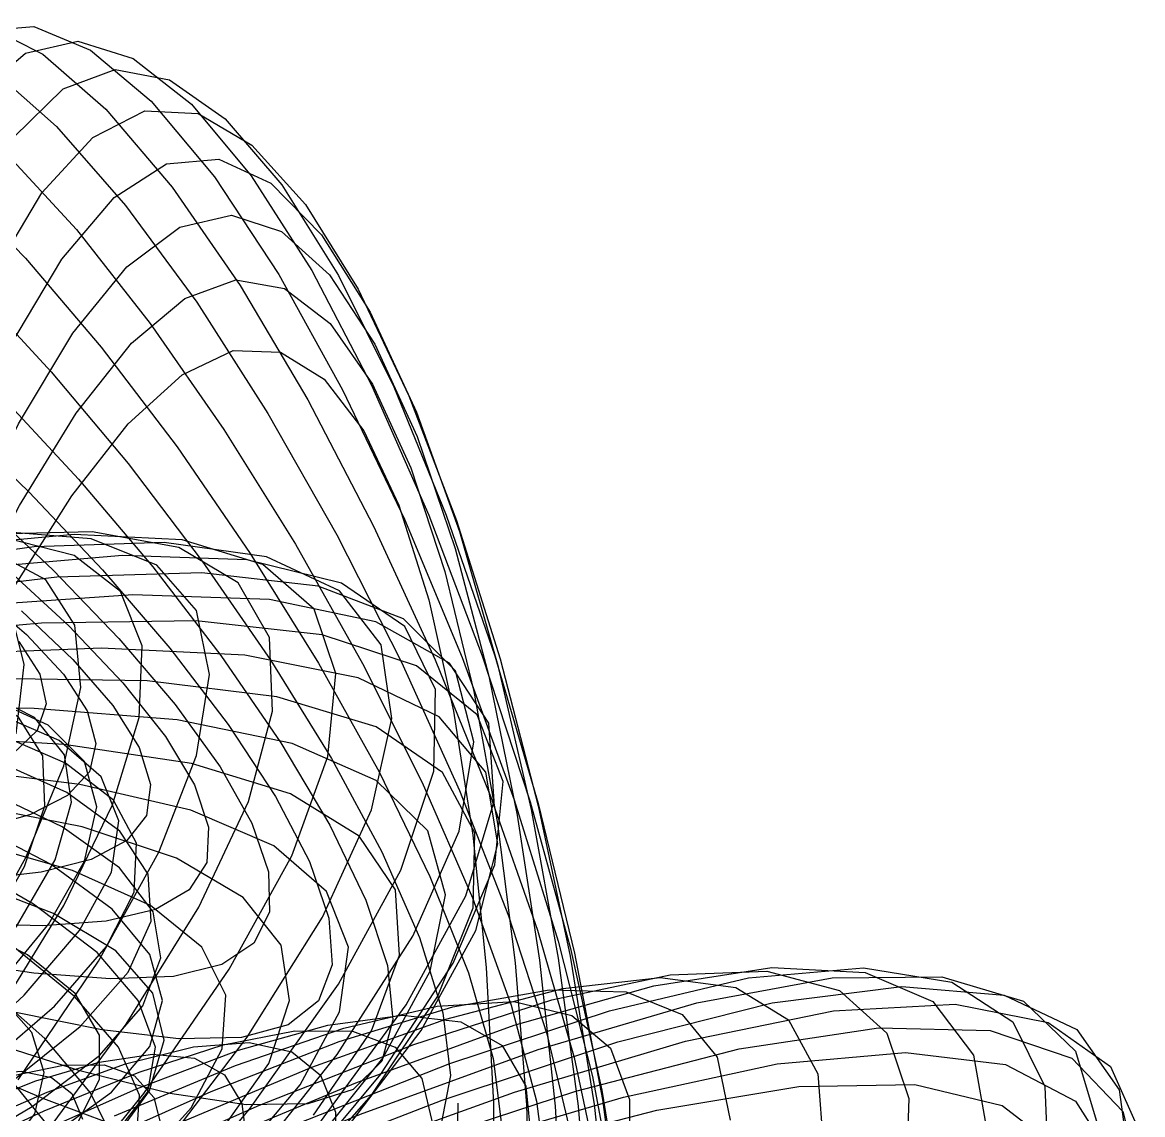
# Model space of a CAD drawing. Header units: metres. Extents: x 6 to 209, y 2 to 206.
# Drawn here: x 141.6 to 209.5, y 104.3 to 170.5 of the extents above; entities that cross this region are included whole.
import ezdxf

# ---------------------------------------------------------------- set-up
doc = ezdxf.new("R2010")
doc.units = ezdxf.units.M

msp = doc.modelspace()

# ---------------------------------------------------------------- linework, layer by layer
for points in [[(121.9795, 99.1046), (122.6848, 109.1427), (123.3445, 119.2778), (124.0459, 129.198), (124.8749, 138.5994), (125.9109, 147.1961), (127.2241, 154.7302), (128.8711, 160.9805), (130.8926, 165.7696), (133.3108, 168.9699), (136.1274, 170.5078), (139.3236, 170.3658), (142.8589, 168.5827), (146.6728, 165.2519), (150.6857, 160.5175), (154.8017, 154.5693), (158.9109, 147.6358), (162.8937, 139.9756), (166.6242, 131.868), (169.975, 123.6035), (172.8213, 115.4733), (175.0455, 107.7584), (176.5418, 100.7207)], [(121.4692, 94.7201), (122.7473, 104.8243), (123.9609, 115.1405), (125.1827, 125.3454), (126.485, 135.1199), (127.9362, 144.1602), (129.5973, 152.1879), (131.5188, 158.9598), (133.7378, 164.2758), (136.2757, 167.9857), (139.1367, 169.9945), (142.3064, 170.2647), (145.7519, 168.8179), (149.4219, 165.7333), (153.2481, 161.1448), (157.1466, 155.2361), (161.0209, 148.2334), (164.7647, 140.3981), (168.2653, 132.0163), (171.4073, 123.3895), (174.077, 114.8233), (176.1662, 106.6168), (177.5761, 99.052)], [(122.052, 103.5302), (122.1811, 113.3401), (122.2939, 123.1394), (122.4909, 132.6327), (122.869, 141.5353), (123.5172, 149.5834), (124.512, 156.5424), (125.9143, 162.2153), (127.766, 166.4486), (130.0878, 169.1375), (132.8779, 170.2294), (136.1109, 169.7248), (139.7382, 167.6774), (143.6892, 164.1911), (147.8731, 159.4168), (152.1819, 153.5461), (156.4934, 146.8044), (160.6758, 139.443), (164.5919, 131.7297), (168.1037, 123.9392), (171.0777, 116.3437), (173.3894, 109.203), (174.9282, 102.7554)], [(122.3859, 100.5275), (124.1395, 110.8588), (125.8777, 121.1905), (127.6582, 131.1936), (129.5362, 140.5508), (131.5621, 148.9672), (133.7778, 156.1807), (136.2149, 161.9708), (138.8923, 166.1661), (141.8142, 168.6499), (144.9697, 169.3643), (148.3316, 168.3117), (151.8571, 165.5547), (155.4883, 161.2131), (159.1536, 155.4603), (162.7699, 148.5158), (166.2447, 140.6384), (169.4796, 132.116), (172.373, 123.2557), (174.8238, 114.3728), (176.7351, 105.7798), (178.0176, 97.7748)], [(121.6407, 96.396), (123.8996, 106.5743), (126.1305, 116.868), (128.3754, 126.9438), (130.6754, 136.476), (133.0684, 145.158), (135.5865, 152.7129), (138.2537, 158.9027), (141.0844, 163.5368), (144.0815, 166.4783), (147.2351, 167.6488), (150.5228, 167.0307), (153.9087, 164.6676), (157.3444, 160.6628), (160.7698, 155.1752), (164.1149, 148.4135), (167.3016, 140.6288), (170.2458, 132.1055), (172.8608, 123.1509), (175.0593, 114.0848), (176.7573, 105.2275), (177.8766, 96.8889)], [(123.2823, 102.4272), (125.9638, 112.5201), (128.6416, 122.5099), (131.3422, 132.0681), (134.0901, 140.8815), (136.9061, 148.6626), (139.8055, 155.1601), (142.7965, 160.1669), (145.8786, 163.5282), (149.042, 165.1458), (152.2666, 164.9821), (155.5223, 163.0608), (158.7687, 159.4662), (161.9565, 154.3398), (165.0278, 147.8756), (167.9181, 140.3125), (170.5583, 131.9262), (172.8763, 123.019), (174.7996, 113.9095), (176.258, 104.9208), (177.1857, 96.3692)], [(140.5548, 162.6571), (144.8868, 157.9475), (149.3562, 152.2643), (153.8299, 145.8257), (158.1655, 138.8711), (162.2162, 131.6522), (165.8361, 124.4245), (168.8853, 117.4378), (171.2349, 110.9276), (172.772, 105.107), (173.4039, 100.1592)], [(122.3451, 98.5446), (125.4198, 108.2851), (128.4838, 118.0366), (131.5487, 127.4731), (134.6255, 136.28), (137.7231, 144.1644), (140.8468, 150.8654), (143.9974, 156.1638), (147.1696, 159.8888), (150.3519, 161.9248), (153.5252, 162.2146), (156.6633, 160.7619), (159.7326, 157.6307), (162.6927, 152.9432), (165.4969, 146.875), (168.0938, 139.6493), (170.428, 131.5284), (172.4421, 122.8047), (174.0786, 113.7904), (175.2814, 104.8057), (175.9978, 96.1683)], [(137.3514, 160.7729), (141.8029, 156.225), (146.3954, 150.8267), (150.986, 144.785), (155.424, 138.3237), (159.5554, 131.6753), (163.2286, 125.0728), (166.2999, 118.7414), (168.6388, 112.8909), (170.1325, 107.7079), (170.6907, 103.35)], [(124.5558, 104.2861), (127.9473, 113.6615), (131.3285, 122.8384), (134.6968, 131.5057), (138.0489, 139.3699), (141.3799, 146.1654), (144.682, 151.6641), (147.9442, 155.6833), (151.1517, 158.0917), (154.2851, 158.8145), (157.3203, 157.836), (160.2288, 155.1995), (162.9776, 151.0063), (165.5299, 145.4119), (167.8458, 138.6203), (169.8828, 130.8769), (171.5975, 122.4597), (172.9465, 113.6695), (173.888, 104.8191), (174.3826, 96.2223)], [(123.4371, 100.6213), (127.0904, 109.5047), (130.7318, 118.3014), (134.3459, 126.7084), (137.9177, 134.4362), (141.4315, 141.2189), (144.871, 146.8236), (148.2184, 151.0588), (151.4545, 153.781), (154.5581, 154.8999), (157.506, 154.3813), (160.273, 152.2485), (162.832, 148.5818), (165.1542, 143.5148), (167.2095, 137.2307), (168.9673, 129.9549), (170.3967, 121.9476), (171.4679, 113.4942), (172.1522, 104.8956), (172.4237, 96.457)], [(138.6933, 154.3674), (143.3681, 149.3338), (148.0286, 143.7613), (152.5173, 137.8553), (156.6756, 131.8265), (160.3489, 125.8838), (163.3921, 120.2265), (165.6755, 115.0378), (167.0888, 110.4784), (167.546, 106.6808), (166.9884, 103.7455)], [(122.1295, 97.3571), (125.9767, 105.6596), (129.819, 113.979), (133.6294, 122.0241), (137.3814, 129.5134), (141.0493, 136.1847), (144.6078, 141.8043), (148.0321, 146.1754), (151.2978, 149.1454), (154.3808, 150.6107), (157.2573, 150.521), (159.904, 148.8809), (162.2978, 145.7496), (164.4164, 141.2391), (166.2379, 135.5101), (167.7417, 128.7665), (168.908, 121.2481), (169.7191, 113.222), (170.1589, 104.9733), (170.2139, 96.7951)], [(140.3383, 147.8787), (145.0228, 142.8238), (149.5134, 137.5089), (153.6487, 132.1218), (157.2736, 126.8461), (160.2441, 121.8554), (162.4333, 117.3067), (163.7355, 113.3356), (164.0709, 110.0514), (163.3879, 107.534), (161.6661, 105.831), (158.917, 104.9568), (155.1841, 104.8926), (150.5421, 105.5875), (145.0944, 106.9607), (138.9703, 108.9055)], [(137.3626, 146.5438), (142.0305, 142.0305), (146.48, 137.3173), (150.5495, 132.5683), (154.0852, 127.9423), (156.9463, 123.5877), (159.0105, 119.6368), (160.1785, 116.2018), (160.3775, 113.3712), (159.5645, 111.2065), (157.7276, 109.7413), (154.8875, 108.9798), (151.0964, 108.8976), (146.4374, 109.4433), (141.0213, 110.5401)], [(139.1079, 141.4288), (143.4826, 137.3049), (147.4531, 133.1683), (150.8686, 129.1542), (153.5932, 125.3868), (155.5105, 121.9761), (156.5286, 119.0131), (156.5829, 116.5678), (155.639, 114.6868), (153.6942, 113.3919), (150.778, 112.6804), (146.951, 112.5251), (142.3037, 112.8759), (136.9534, 113.6627)], [(142.5808, 97.6374), (148.9652, 105.5854), (154.155, 113.1127), (157.9338, 119.9886), (160.1268, 126.0153), (160.6069, 131.0343), (159.2994, 134.9314), (156.1859, 137.6401), (151.3044, 139.1439), (144.7494, 139.475), (136.6686, 138.7137)], [(142.2877, 102.1678), (147.9037, 109.7773), (152.3105, 116.8834), (155.3177, 123.2714), (156.7761, 128.7615), (156.5832, 133.214), (154.6875, 136.5341), (151.0905, 138.6744), (145.8473, 139.6361), (139.0654, 139.4683)], [(139.9944, 110.247), (144.1328, 116.9729), (147.0809, 123.071), (148.6972, 128.3636), (148.8795, 132.709), (147.5696, 136.0064), (144.755, 138.1988), (140.4701, 139.2742)], [(141.368, 106.4041), (146.228, 113.5965), (149.8815, 120.2165), (152.1633, 126.0675), (152.9486, 130.9887), (152.158, 134.8598), (149.7608, 137.6054), (145.7762, 139.1963), (140.2735, 139.6505)], [(149.25, 101.1316), (155.2285, 108.9868), (159.8052, 116.273), (162.7789, 122.7764), (163.9967, 128.3211), (163.3595, 132.7742), (160.8262, 136.0506), (156.4154, 138.1146), (150.2056, 138.9809), (142.3326, 138.7131), (132.9858, 137.421)], [(138.3614, 113.6397), (141.8287, 119.8781), (144.1309, 125.4454), (145.1482, 130.1826), (144.7993, 133.9668), (143.0443, 136.7158), (139.887, 138.3898)], [(148.6412, 96.5621), (155.3867, 104.6265), (160.7622, 112.2182), (164.5409, 119.1109), (166.5439, 125.1135), (166.6466, 130.0762), (164.7835, 133.8956), (160.9515, 136.5172), (155.2099, 137.9373), (147.6795, 138.2015), (138.5386, 137.4029)], [(154.5387, 100.1841), (160.6856, 107.9537), (165.2675, 115.1234), (168.08, 121.4901), (168.9729, 126.8897), (167.8555, 131.2021), (164.7009, 134.355), (159.547, 136.3258), (152.496, 137.1414), (143.7116, 136.8766), (133.4134, 135.6505)], [(140.5825, 137.4919), (144.4324, 133.9246), (147.7079, 130.4685), (150.2789, 127.2265), (152.0362, 124.2878), (152.8957, 121.7253), (152.8014, 119.5935), (151.728, 117.9265), (149.6818, 116.7376), (146.7006, 116.0193), (142.8532, 115.744), (138.2367, 115.8655)], [(143.6141, 103.0703), (140.7937, 106.581), (136.8887, 110.3469), (132.0577, 114.269), (126.487, 118.2352), (120.3848, 122.1232), (113.9726, 125.8051), (107.4783, 129.1519), (101.1273, 132.0378), (95.1349, 134.3451), (89.6988, 135.9684), (84.9919, 136.8182), (81.1569, 136.8253), (78.3011, 135.9428), (76.493, 134.1487), (75.7603, 131.4473), (76.0891, 127.8693), (77.4252, 123.4716), (79.6759, 118.3359), (82.7142, 112.5666), (86.3836, 106.2878), (90.504, 99.6397)], [(147.2136, 102.6044), (145.7449, 105.6293), (142.9724, 108.9203), (139.0171, 112.4089), (134.0381, 116.0117), (128.2267, 119.6326), (121.7996, 123.1661), (114.991, 126.5007), (108.0438, 129.5229), (101.2018, 132.1209), (94.7002, 134.189), (88.7579, 135.6312), (83.5695, 136.3652), (79.2988, 136.3251), (76.0732, 135.4647), (73.9791, 133.7596), (73.0595, 131.2081), (73.3129, 127.8326), (74.6931, 123.6791), (77.1119, 118.8162), (80.4421, 113.3338), (84.5229, 107.3406), (89.1655, 100.9608)], [(159.5163, 103.636), (164.8705, 110.9504), (168.4896, 117.5651), (170.1984, 123.3047), (169.881, 128.0352), (167.4855, 131.6681), (163.0264, 134.1626), (156.5848, 135.5268), (148.3059, 135.8159), (138.3948, 135.1299)], [(138.8813, 135.9444), (141.8618, 133.4076), (144.1129, 131.0024), (145.5404, 128.7853), (146.0766, 126.8008), (145.6831, 125.0803), (144.3523, 123.6413), (142.1078, 122.4873), (139.0038, 121.608)], [(148.5366, 102.7967), (148.7143, 105.4802), (147.436, 108.3843), (144.7699, 111.468), (140.8306, 114.6762), (135.7745, 117.9408), (129.7946, 121.1828), (123.1129, 124.3148), (115.9728, 127.2436), (108.6302, 129.8736), (101.3442, 132.11), (94.3683, 133.8623), (87.9411, 135.0474), (82.278, 135.5929), (77.564, 135.4402), (73.9466, 134.5468), (71.5316, 132.8882), (70.3789, 130.4597), (70.5011, 127.2768), (71.8631, 123.3759), (74.3837, 118.8131), (77.9388, 113.6637), (82.3662, 108.02), (87.4719, 101.9888)], [(141.5551, 134.8445), (144.6821, 131.8826), (147.0925, 129.0957), (148.6844, 126.5554), (149.382, 124.3192), (149.1383, 122.4284), (147.9367, 120.9077), (145.7923, 119.7644), (142.7513, 118.9886), (138.8897, 118.5542)], [(141.2448, 127.373), (141.7297, 131.5772), (140.916, 134.8306)], [(157.2606, 99.4374), (163.3265, 106.7512), (167.7199, 113.4807), (170.2421, 119.4437), (170.7526, 124.4952), (169.1745, 128.5329), (165.4976, 131.4997), (159.7797, 133.3852), (152.1447, 134.225), (142.7792, 134.0991), (131.9264, 133.1274)], [(160.6784, 102.6953), (165.7847, 109.3971), (169.0881, 115.4527), (170.4252, 120.7106), (169.6948, 125.0576), (166.8617, 128.4226), (161.9589, 130.7783), (155.0869, 132.1415), (146.4105, 132.5712), (136.154, 132.1664)], [(141.4053, 132.9734), (142.6732, 131.0054), (143.0496, 129.2003), (142.5045, 127.5818), (141.039, 126.1625)], [(127.4144, 100.7885), (132.9941, 106.1534), (137.672, 111.1533), (141.2572, 115.7095), (143.5982, 119.7554), (144.589, 123.2376), (144.1727, 126.1171), (142.3441, 128.3698), (139.1497, 129.9868), (134.6864, 130.9736), (129.0983, 131.3498), (122.5718, 131.1473), (115.3287, 130.4093), (107.6189, 129.1879), (99.7112, 127.5421), (91.8842, 125.536), (84.416, 123.2357), (77.5748, 120.7076), (71.6088, 118.0159), (66.7377, 115.2206), (63.1446, 112.376), (60.9696, 109.5287), (60.3043, 106.7169), (61.1886, 103.9695)], [(125.609, 99.2138), (131.0232, 104.8936), (135.6422, 110.1993), (139.2717, 115.039), (141.7535, 119.3339), (142.9715, 123.0203), (142.8558, 126.0507), (141.3857, 128.395), (138.5907, 130.0408), (134.5495, 130.993), (129.3873, 131.2729), (123.2722, 130.9175), (116.4085, 129.9768), (109.0301, 128.5125), (101.3924, 126.5951), (93.763, 124.3012), (86.4121, 121.7107), (79.6036, 118.9042), (73.5848, 115.9599), (68.5782, 112.9514), (64.7732, 109.9451), (62.3194, 106.9983), (61.3209, 104.1576)], [(149.0716, 102.9626), (142.9117, 105.2658), (136.1722, 108.1304), (129.0161, 111.3953), (121.6201, 114.8847), (114.1687, 118.4147), (106.8484, 121.8005), (99.8418, 124.8633), (93.3217, 127.4374), (87.4459, 129.3764), (82.352, 130.5587), (78.1531, 130.8926), (74.9344, 130.3195), (72.751, 128.8165), (71.626, 126.3975), (71.5503, 123.1129), (72.4835, 119.0481), (74.3554, 114.3207), (77.0688, 109.0764), (80.5035, 103.4838)], [(157.0322, 98.9492), (162.7633, 105.4791), (166.787, 111.4903), (168.9196, 116.8287), (169.0367, 121.3742), (167.0792, 125.0446), (163.0547, 127.798), (157.0387, 129.6334), (149.1718, 130.5902), (139.6561, 130.7456)], [(139.7347, 111.6224), (143.2266, 115.8711), (145.3856, 119.661), (146.1175, 122.9488), (145.3804, 125.7026), (143.1854, 127.903), (139.5969, 129.5422)], [(158.794, 101.8829), (163.4518, 107.7143), (166.3203, 113.0036), (167.2548, 117.628), (166.1732, 121.4976), (163.0585, 124.5589), (157.9605, 126.7954), (150.9944, 128.2279), (142.3372, 128.9126), (132.2222, 128.9388)], [(137.1064, 107.2679), (141.7329, 111.5419), (145.0798, 115.4686), (147.0164, 119.0053), (147.4629, 122.1176), (146.3933, 124.7795), (143.8361, 126.9738), (139.8735, 128.692)], [(159.2485, 104.2685), (162.7691, 109.3834), (164.4631, 113.9656), (164.2273, 117.9217), (162.0215, 121.1895), (157.8705, 123.7401), (151.863, 125.5777), (144.1497, 126.7393), (134.9382, 127.2919)], [(139.0559, 107.0041), (143.5618, 110.8802), (146.7124, 114.4832), (148.3909, 117.7812), (148.5334, 120.7472), (147.1306, 123.3589), (144.2285, 125.5993), (139.9267, 127.4558)], [(140.7943, 106.168), (145.1162, 109.6438), (148.0237, 112.9361), (149.4159, 116.0222), (149.2457, 118.8803), (147.521, 121.4899), (144.305, 123.8309), (139.7133, 125.8845)], [(154.383, 101.2712), (158.4536, 106.0973), (160.8257, 110.5221), (161.3784, 114.4523), (160.0504, 117.8206), (156.842, 120.5886), (151.8165, 122.7468), (145.0974, 124.3149), (136.8652, 125.3397)], [(136.8205, 101.6285), (142.2188, 104.7875), (146.2981, 107.8781), (148.9234, 110.8873), (150.0109, 113.7993), (149.5308, 116.5955), (147.5081, 119.2538), (144.0218, 121.7491), (139.202, 124.0533)], [(153.5917, 103.2451), (156.5439, 107.4099), (157.8059, 111.2088), (157.2977, 114.5734), (154.9977, 117.459), (150.9442, 119.8454), (145.2343, 121.7376), (138.0209, 123.1646)], [(143.2377, 102.9272), (147.0242, 105.6647), (149.3382, 108.4312), (150.1139, 111.2156), (149.3385, 113.9995), (147.0533, 116.7569), (143.3515, 119.4549), (138.3748, 122.0537)], [(148.4145, 100.8894), (151.8395, 104.7086), (153.7164, 108.2842), (153.9496, 111.5491), (152.498, 114.4556), (149.3771, 116.9762), (144.6586, 119.1044), (138.4681, 120.8535)], [(147.2317, 103.1147), (149.2174, 105.6887), (149.6859, 108.3967), (148.6413, 111.2179), (146.1391, 114.12), (142.2846, 117.0597), (137.2286, 119.984)], [(146.9374, 102.46), (149.3272, 105.737), (150.21, 108.8193), (149.5281, 111.6592), (147.2765, 114.2247), (143.5031, 116.5006), (138.3079, 118.4881)], [(144.8489, 103.5876), (146.2839, 106.4209), (146.2816, 109.1196), (144.819, 111.6501), (141.923, 113.9915), (137.6692, 116.1358)], [(145.8813, 100.4074), (155.9844, 104.8706), (165.3277, 108.557), (173.6873, 111.2509), (180.8698, 112.7742), (186.7186, 112.9937), (191.1183, 111.8266), (193.9982, 109.2438), (195.3343, 105.2722), (195.1491, 99.9941)], [(151.3425, 101.8433), (161.826, 106.2361), (171.4123, 109.7321), (179.8733, 112.1178), (187.0159, 113.2221), (192.6883, 112.923), (196.784, 111.1533), (199.2453, 107.9033), (200.0644, 103.2219)], [(156.8116, 103.1805), (167.5207, 107.3953), (177.1962, 110.6008), (185.6096, 112.5899), (192.572, 113.2025), (197.94, 112.332), (201.6195, 109.9294), (203.5684, 106.0062), (203.7976, 100.6346)], [(150.1812, 103.4018), (159.1453, 107.1777), (167.267, 110.0854), (174.3563, 111.9441), (180.2554, 112.6131), (184.8433, 111.9972), (188.0396, 110.0509), (189.8063, 106.7809), (190.1489, 102.2463)], [(150.4378, 99.5169), (162.1072, 104.3199), (172.8728, 108.2515), (182.4738, 111.0733), (190.6858, 112.5896), (197.3284, 112.6552), (202.2698, 111.1814), (205.4314, 108.14), (206.7892, 103.565)], [(155.3681, 100.6522), (167.0432, 105.1706), (177.6898, 108.7225), (187.0514, 111.0811), (194.9122, 112.0661), (201.1038, 111.5505), (205.5095, 109.466), (208.0685, 105.8065), (208.7765, 100.6286)], [(140.4693, 101.8176), (142.3611, 104.3534), (142.9447, 106.852), (142.1819, 109.2806), (140.081, 111.6156)], [(144.5782, 101.93), (153.0511, 105.7002), (160.8177, 108.7278), (167.695, 110.8334), (173.5273, 111.8722), (178.1913, 111.7405), (181.5996, 110.3794), (183.7036, 107.7779), (184.4939, 103.9739)], [(147.2026, 104.2254), (154.5215, 107.2854), (161.088, 109.5503), (166.7514, 110.8752), (171.3891, 111.151), (174.9098, 110.3087), (177.2568, 108.3227), (178.4088, 105.212), (178.3807, 101.0402)], [(159.9441, 101.5226), (171.442, 105.6583), (181.7972, 108.7488), (190.7624, 110.5834), (198.1343, 111.0005), (203.7596, 109.8936), (207.5397, 107.2166), (209.4333, 102.9857)], [(141.7209, 102.8411), (148.5268, 105.8573), (154.7075, 108.2007), (160.1195, 109.7295), (164.6435, 110.3325), (168.187, 109.9338), (170.6879, 108.4961), (172.1156, 106.0224), (172.4722, 102.5565)], [(136.6864, 101.6165), (142.9418, 104.5273), (148.6869, 106.8796), (153.7874, 108.5369), (158.1287, 109.3889), (161.6198, 109.3555), (164.1953, 108.3909), (165.8181, 106.485), (166.4798, 103.6647)], [(164.0032, 102.0601), (175.1488, 105.7315), (185.0527, 108.2989), (193.4805, 109.571), (200.245, 109.4075), (205.2109, 107.7243), (208.2996, 104.4977), (209.4904, 99.7659)], [(137.8319, 103.3591), (143.1165, 105.6642), (147.8677, 107.3851), (151.9775, 108.4144), (155.3576, 108.6707), (157.9418, 108.1021), (159.6885, 106.6884), (160.5812, 104.4421), (160.6291, 101.409)], [(133.2217, 102.3941), (138.0426, 104.6103), (142.4278, 106.3423), (146.2765, 107.4873), (149.5045, 107.9642), (152.0463, 107.7175), (153.8575, 106.7195), (154.916, 104.9712), (155.222, 102.5035)], [(167.4095, 102.2203), (178.0448, 105.3666), (187.3576, 107.372), (195.1301, 108.0673), (201.1937, 107.3348), (205.4335, 105.1137), (207.7917, 101.4022)], [(133.4713, 103.7511), (137.491, 105.4544), (141.066, 106.6644), (144.1167, 107.3021), (146.5796, 107.3103), (148.409, 106.6555), (149.5788, 105.33), (150.0823, 103.3523)], [(129.3756, 103.0981), (133.0427, 104.7445), (136.344, 105.9801), (139.2052, 106.729), (141.5652, 106.9335), (143.3785, 106.5568), (144.616, 105.5841), (145.2661, 104.0241)], [(170.0649, 101.9856), (180.0567, 104.5695), (188.6653, 105.9981), (195.6926, 106.1258), (200.9906, 104.8585), (204.466, 102.1579)], [(168, 105), (167.8514, 97.1633)]]:
    msp.add_lwpolyline(points)

doc.saveas('drawing.dxf')
